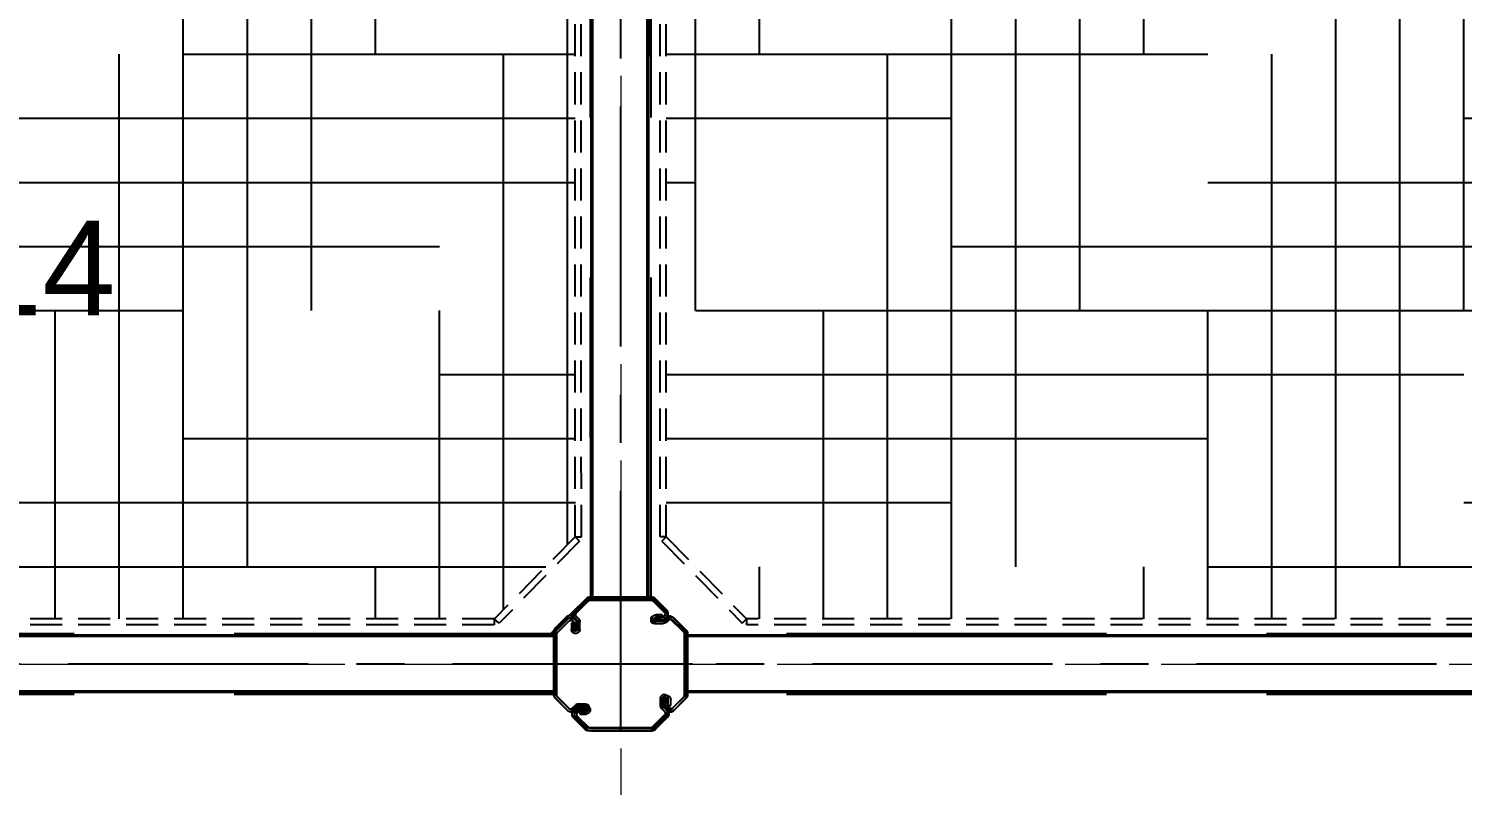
# Model space of a CAD drawing. Header units: millimetres. Extents: x 3220 to 226993, y 817 to 176024.
# Drawn here: x 27126 to 29969, y 85419 to 86919 of the extents above; entities that cross this region are included whole.
import ezdxf

# ---------------------------------------------------------------- set-up
doc = ezdxf.new("R2010")
doc.units = ezdxf.units.MM
for name, pattern in [('AXES', [50.8, 31.75, -6.35, 6.35, -6.35]), ('CENTER', [10.16, 6.35, -1.27, 1.27, -1.27]), ('GEN3', [6.25, 4.75, -1.5]), ('HIDDEN', [9.525, 6.35, -3.175])]:
    doc.linetypes.add(name, pattern=pattern)
doc.layers.add('3', color=6, linetype='GEN3')
doc.layers.add('cellule', color=7, linetype='Continuous')
doc.layers.add('Axe', color=1, linetype='AXES', lineweight=9)
doc.styles.add('ARIAL_BOLD', font='arial.ttf')

# ---------------------------------------------------------------- blocks, each defined once
blk = doc.blocks.new("SYST7ME D'AXE")
at = {"layer": 'Axe', "ltscale": 15}
for p, q in [((3000, 18500), (3000, -6500)), ((-500, 12000), (15500, 12000))]:
    blk.add_line(p, q, dxfattribs=at)
blk = doc.blocks.new('palplanche')
at = {"color": 1, "linetype": 'CENTER', "ltscale": 75}
for p, q in [((-2500, 2632.6), (-2500, -632)), ((499.9, 2632.6), (500, -632)), ((642.3, 2500), (-2632, 2500))]:
    blk.add_line(p, q, dxfattribs=at)
at = {"color": 0, "linetype": 'HIDDEN', "ltscale": 100}
for p, q in [((-2581, 2594.3), (-2581, 2599.1)), ((-2567.6, 2588.3), (-2567.6, 2593.1)), ((418.9, 2594.3), (418.9, 2599.1)), ((432.3, 2588.3), (432.3, 2593.1)), ((-2411.7, 2568.8), (-2406.9, 2568.8)), ((-2405.7, 2582.2), (-2400.9, 2582.2)), ((368.5, 2560), (-2367.4, 2560)), ((588.3, 2568.8), (593.1, 2568.8)), ((594.3, 2582.2), (599.1, 2582.2)), ((-2593.1, 2419), (-2597.9, 2419)), ((-2587.1, 2432.4), (-2591.9, 2432.4)), ((368.5, 2440), (-2367.4, 2440)), ((406.8, 2419), (402, 2419)), ((412.8, 2432.4), (408, 2432.4)), ((-2431.2, 2412.9), (-2431.2, 2408.1)), ((-2417.8, 2406.9), (-2417.8, 2402.1)), ((568.7, 2412.9), (568.7, 2408.1)), ((582.1, 2406.9), (582.1, 2402.1)), ((-2559.4, 2368.6), (-2559.4, -367.4)), ((-2439.4, 2368.6), (-2439.4, -367.4)), ((440.5, 2368.6), (439.1, -367.4)), ((560.5, 2368.6), (559.1, -367.4))]:
    blk.add_line(p, q, dxfattribs=at)
at = {"color": 4, "linetype": 'ByBlock'}
for p, q in [((361.9, 2438.8), (434.9, 2367.4)), ((-2565, 2367.4), (-2502.4, 2367.4)), ((434.9, 2367.4), (497.5, 2367.4))]:
    blk.add_line(p, q, dxfattribs=at)
at = {"color": 0, "linetype": 'HIDDEN', "ltscale": 100}
for points in [[(-2405.7, 2582.2), (-2405.7, 2570.2, -1), (-2412.9, 2570.2), (-2412.9, 2585.2, -0.198912), (-2411.5, 2588.6), (-2407.6, 2592.4, 0.414214), (-2407.6, 2606), (-2431.4, 2629.8, 0.198912), (-2438.2, 2632.6), (-2559.4, 2632.6, 0.198912), (-2566.2, 2629.8), (-2589.1, 2606.9, 0.414214), (-2589.1, 2593.3), (-2587, 2591.2, 0.198912), (-2580.2, 2588.3), (-2567.6, 2588.3)], [(-2400.9, 2582.2), (-2400.9, 2570.2, -1), (-2417.7, 2570.2), (-2417.7, 2585.2, -0.198912), (-2414.8, 2592), (-2411, 2595.8, 0.414214), (-2411, 2602.6), (-2434.8, 2626.4, 0.198912), (-2438.2, 2627.8), (-2559.4, 2627.8, 0.198912), (-2562.8, 2626.4), (-2585.7, 2603.5, 0.414214), (-2585.7, 2596.7), (-2583.6, 2594.6, 0.198912), (-2580.2, 2593.1), (-2567.6, 2593.1)], [(594.3, 2582.2), (594.3, 2570.2, -1), (587.1, 2570.2), (587.1, 2585.2, -0.198912), (588.5, 2588.6), (592.3, 2592.4, 0.414214), (592.3, 2606), (568.5, 2629.8, 0.198912), (561.7, 2632.6), (440.5, 2632.6, 0.198912), (433.7, 2629.8), (410.8, 2606.9, 0.414214), (410.8, 2593.3), (412.9, 2591.2, 0.198912), (419.7, 2588.3), (432.3, 2588.3)], [(599.1, 2582.2), (599.1, 2570.2, -1), (582.3, 2570.2), (582.3, 2585.2, -0.198912), (585.1, 2592), (588.9, 2595.8, 0.414214), (588.9, 2602.6), (565.1, 2626.4, 0.198912), (561.7, 2627.8), (440.5, 2627.8, 0.198912), (437.1, 2626.4), (414.2, 2603.5, 0.414214), (414.2, 2596.7), (416.3, 2594.6, 0.198912), (419.7, 2593.1), (432.3, 2593.1)], [(-2581, 2594.3), (-2569, 2594.3, -1), (-2569, 2587.1), (-2584, 2587.1, -0.198912), (-2587.4, 2588.6), (-2591.2, 2592.4, 0.414214), (-2604.8, 2592.4), (-2628.6, 2568.6, 0.198912), (-2631.4, 2561.8), (-2631.4, 2440.6, 0.198912), (-2628.6, 2433.8), (-2605.7, 2410.9, 0.414214), (-2592.1, 2410.9), (-2590, 2413, 0.198912), (-2587.1, 2419.8), (-2587.1, 2432.4)], [(-2581, 2599.1), (-2569, 2599.1, -1), (-2569, 2582.3), (-2584, 2582.3, -0.198912), (-2590.8, 2585.2), (-2594.6, 2589, 0.414214), (-2601.4, 2589), (-2625.2, 2565.2, 0.198912), (-2626.6, 2561.8), (-2626.6, 2440.6, 0.198912), (-2625.2, 2437.2), (-2602.3, 2414.3, 0.414214), (-2595.5, 2414.3), (-2593.4, 2416.4, 0.198912), (-2591.9, 2419.8), (-2591.9, 2432.4)], [(-2417.8, 2402.1), (-2429.8, 2402.1, -1), (-2429.8, 2418.9), (-2414.8, 2418.9, -0.198912), (-2408, 2416), (-2404.2, 2412.2, 0.414214), (-2397.4, 2412.2), (-2373.6, 2436, 0.198912), (-2372.2, 2439.4), (-2372.2, 2560.6, 0.198912), (-2373.6, 2564), (-2396.5, 2586.9, 0.414214), (-2403.3, 2586.9), (-2405.5, 2584.8, 0.198912), (-2406.9, 2581.4), (-2406.9, 2568.8)], [(-2417.8, 2406.9), (-2429.8, 2406.9, -1), (-2429.8, 2414.1), (-2414.8, 2414.1, -0.198912), (-2411.4, 2412.7), (-2407.6, 2408.8, 0.414214), (-2394, 2408.8), (-2370.2, 2432.6, 0.198912), (-2367.4, 2439.4), (-2367.4, 2560.6, 0.198912), (-2370.2, 2567.4), (-2393.1, 2590.3, 0.414214), (-2406.7, 2590.3), (-2408.8, 2588.2, 0.198912), (-2411.7, 2581.4), (-2411.7, 2568.8)], [(418.9, 2594.3), (430.9, 2594.3, -1), (430.9, 2587.1), (415.9, 2587.1, -0.198912), (412.5, 2588.6), (408.7, 2592.4, 0.414214), (395.1, 2592.4), (371.3, 2568.6, 0.198912), (368.5, 2561.8), (368.5, 2440.6, 0.198912), (371.3, 2433.8), (394.3, 2410.9, 0.414214), (407.8, 2410.9), (410, 2413, 0.198912), (412.8, 2419.8), (412.8, 2432.4)], [(418.9, 2599.1), (430.9, 2599.1, -1), (430.9, 2582.3), (415.9, 2582.3, -0.198912), (409.1, 2585.2), (405.3, 2589, 0.414214), (398.5, 2589), (374.7, 2565.2, 0.198912), (373.3, 2561.8), (373.3, 2440.6, 0.198912), (374.7, 2437.2), (397.7, 2414.3, 0.414214), (404.4, 2414.3), (406.6, 2416.4, 0.198912), (408, 2419.8), (408, 2432.4)], [(582.1, 2402.1), (570.1, 2402.1, -1), (570.1, 2418.9), (585.1, 2418.9, -0.198912), (591.9, 2416), (595.8, 2412.2, 0.414214), (602.5, 2412.2), (626.3, 2436, 0.198912), (627.7, 2439.4), (627.7, 2560.6, 0.198912), (626.3, 2564), (603.4, 2586.9, 0.414214), (596.6, 2586.9), (594.5, 2584.8, 0.198912), (593.1, 2581.4), (593.1, 2568.8)], [(582.1, 2406.9), (570.1, 2406.9, -1), (570.1, 2414.1), (585.1, 2414.1, -0.198912), (588.5, 2412.7), (592.4, 2408.8, 0.414214), (605.9, 2408.8), (629.7, 2432.6, 0.198912), (632.5, 2439.4), (632.5, 2560.6, 0.198912), (629.7, 2567.4), (606.8, 2590.3, 0.414214), (593.2, 2590.3), (591.1, 2588.2, 0.198912), (588.3, 2581.4), (588.3, 2568.8)], [(-2597.9, 2419), (-2597.9, 2431, -1), (-2581.1, 2431), (-2581.1, 2416, -0.198912), (-2584, 2409.2), (-2587.8, 2405.4, 0.414214), (-2587.8, 2398.6), (-2564, 2374.8, 0.198912), (-2560.6, 2373.4), (-2439.4, 2373.4, 0.198912), (-2436, 2374.8), (-2413.1, 2397.7, 0.414214), (-2413.1, 2404.5), (-2415.2, 2406.7, 0.198912), (-2418.6, 2408.1), (-2431.2, 2408.1)], [(-2593.1, 2419), (-2593.1, 2431, -1), (-2585.9, 2431), (-2585.9, 2416, -0.198912), (-2587.4, 2412.6), (-2591.2, 2408.8, 0.414214), (-2591.2, 2395.2), (-2567.4, 2371.4, 0.198912), (-2560.6, 2368.6), (-2439.4, 2368.6, 0.198912), (-2432.6, 2371.4), (-2409.7, 2394.3, 0.414214), (-2409.7, 2407.9), (-2411.8, 2410, 0.198912), (-2418.6, 2412.9), (-2431.2, 2412.9)], [(402, 2419), (402, 2431, -1), (418.8, 2431), (418.8, 2416, -0.198912), (416, 2409.2), (412.1, 2405.4, 0.414214), (412.1, 2398.6), (435.9, 2374.8, 0.198912), (439.3, 2373.4), (560.5, 2373.4, 0.198912), (563.9, 2374.8), (586.9, 2397.7, 0.414214), (586.9, 2404.5), (584.7, 2406.7, 0.198912), (581.3, 2408.1), (568.7, 2408.1)], [(406.8, 2419), (406.8, 2431, -1), (414, 2431), (414, 2416, -0.198912), (412.6, 2412.6), (408.7, 2408.8, 0.414214), (408.7, 2395.2), (432.5, 2371.4, 0.198912), (439.3, 2368.6), (560.5, 2368.6, 0.198912), (567.3, 2371.4), (590.3, 2394.3, 0.414214), (590.3, 2407.9), (588.1, 2410, 0.198912), (581.3, 2412.9), (568.7, 2412.9)]]:
    blk.add_lwpolyline(points, format="xyb", dxfattribs=at)
at = {"layer": '3', "linetype": 'HIDDEN', "ltscale": 10}
for p, q in [((-2418.5, 2256), (-2259.3, 2418.5)), ((-2259.3, 2418.5), (-2250.7, 2410.1)), ((249.2, 2422), (-2250.8, 2422)), ((-2250.7, 2410.1), (-2250.7, 2422)), ((249.2, 2410.1), (249.2, 2422)), ((259.1, 2418.5), (249.2, 2410.1)), ((418.4, 2256), (259.1, 2418.5)), ((-2410, 2247.5), (-2250.8, 2410)), ((249.2, 2410.1), (-2250.8, 2410)), ((409.9, 2247.5), (249.3, 2410)), ((-2422, 2247.5), (-2422, -247.5)), ((-2410, 2247.5), (-2422, 2247.5)), ((-2418.5, 2256), (-2410, 2247.5)), ((-2410, 2247.5), (-2410, -247.5)), ((409.9, 2247.5), (408.5, -247.5)), ((418.4, 2256), (409.9, 2247.5)), ((409.9, 2247.5), (421.9, 2247.5)), ((421.9, 2247.5), (420.5, -247.5))]:
    blk.add_line(p, q, dxfattribs=at)
at = {"layer": 'cellule', "color": 3}
for p, q in [((366.5, 2556.4), (-2369.5, 2556.4)), ((366.5, 2553.4), (-2369.5, 2553.4)), ((366.5, 2445.4), (-2369.5, 2445.4)), ((366.5, 2442.4), (-2369.5, 2442.4)), ((-2558.5, 2367.4), (-2558.5, -368)), ((-2555.5, 2367.4), (-2555.5, -368)), ((-2447.5, 2367.4), (-2447.5, -368)), ((-2444.5, 2367.4), (-2444.5, -368)), ((441.5, 2367.4), (441.5, -368)), ((444.5, 2367.4), (444.5, -368)), ((552.5, 2367.4), (552.5, -368)), ((555.5, 2367.4), (555.5, -368))]:
    blk.add_line(p, q, dxfattribs=at)
for points in [[(-2409.3, 2603.3, -0.414214), (-2409.3, 2591.4), (-2415.9, 2584.8, 0.198912), (-2416.9, 2582.3), (-2416.9, 2568.1, 1), (-2410.8, 2568.1), (-2410.8, 2577.7), (-2406, 2577.7), (-2406, 2568.1, -1), (-2421.7, 2568.1), (-2421.7, 2582.3, -0.198912), (-2419.3, 2588.2), (-2412.7, 2594.8, 0.414214), (-2412.7, 2599.9), (-2438.3, 2625.5, 0.198912), (-2440.9, 2626.6), (-2503, 2626.6), (-2565.1, 2626.6, 0.198912), (-2567.7, 2625.5), (-2591, 2602.2, 0.414214), (-2591, 2597.1), (-2584.4, 2590.5, 0.198912), (-2581.9, 2589.4), (-2571.4, 2589.4), (-2571.4, 2584.6), (-2581.9, 2584.6, -0.198912), (-2587.8, 2587.1), (-2594.4, 2593.7, -0.414214), (-2594.4, 2605.6), (-2571.1, 2628.9, -0.198912), (-2565.1, 2631.4), (-2503, 2631.4), (-2440.9, 2631.4, -0.198912), (-2435, 2628.9)], [(590.7, 2603.3, -0.414214), (590.7, 2591.4), (584.2, 2584.8, 0.198912), (583.1, 2582.3), (583.1, 2568.1, 1), (589.2, 2568.1), (589.2, 2577.7), (594, 2577.7), (594, 2568.1, -1), (578.3, 2568.1), (578.3, 2582.3, -0.198912), (580.8, 2588.2), (587.3, 2594.8, 0.414214), (587.3, 2599.9), (561.7, 2625.5, 0.198912), (559.1, 2626.6), (497, 2626.6), (434.9, 2626.6, 0.198912), (432.4, 2625.5), (409, 2602.2, 0.414214), (409, 2597.1), (415.6, 2590.5, 0.198912), (418.1, 2589.4), (428.6, 2589.4), (428.6, 2584.6), (418.1, 2584.6, -0.198912), (412.2, 2587.1), (405.6, 2593.7, -0.414214), (405.6, 2605.6), (429, 2628.9, -0.198912), (434.9, 2631.4), (497, 2631.4), (559.1, 2631.4, -0.198912), (565.1, 2628.9)], [(-2605.4, 2591.6, -0.414214), (-2593.5, 2591.6), (-2586.9, 2585, 0.198912), (-2584.4, 2584), (-2570.3, 2584, 1), (-2570.3, 2590.1), (-2579.9, 2590.1), (-2579.9, 2594.9), (-2570.3, 2594.9, -1), (-2570.3, 2579.2), (-2584.4, 2579.2, -0.198912), (-2590.3, 2581.7), (-2596.9, 2588.2, 0.414214), (-2602, 2588.2), (-2627.7, 2562.6, 0.198912), (-2628.7, 2560), (-2628.7, 2497.9), (-2628.7, 2435.8, 0.198912), (-2627.7, 2433.3), (-2604.3, 2409.9, 0.414214), (-2599.2, 2409.9), (-2592.6, 2416.5, 0.198912), (-2591.6, 2419), (-2591.6, 2429.5), (-2586.8, 2429.5), (-2586.8, 2419, -0.198912), (-2589.2, 2413.1), (-2595.8, 2406.5, -0.414214), (-2607.7, 2406.5), (-2631.1, 2429.9, -0.198912), (-2633.5, 2435.8), (-2633.5, 2497.9), (-2633.5, 2560, -0.198912), (-2631.1, 2566)], [(-2397.6, 2407.2, -0.414214), (-2409.5, 2407.2), (-2416.1, 2413.8, 0.198912), (-2418.7, 2414.8), (-2432.8, 2414.8, 1), (-2432.8, 2408.7), (-2423.2, 2408.7), (-2423.2, 2403.9), (-2432.8, 2403.9, -1), (-2432.8, 2419.6), (-2418.7, 2419.6, -0.198912), (-2412.7, 2417.1), (-2406.1, 2410.6, 0.414214), (-2401, 2410.6), (-2375.4, 2436.2, 0.198912), (-2374.3, 2438.8), (-2374.3, 2500.9), (-2374.3, 2563, 0.198912), (-2375.4, 2565.5), (-2398.7, 2588.9, 0.414214), (-2403.8, 2588.9), (-2410.4, 2582.3, 0.198912), (-2411.5, 2579.8), (-2411.5, 2569.3), (-2416.3, 2569.3), (-2416.3, 2579.8, -0.198912), (-2413.8, 2585.7), (-2407.2, 2592.3, -0.414214), (-2395.3, 2592.3), (-2372, 2568.9, -0.198912), (-2369.5, 2563), (-2369.5, 2500.9), (-2369.5, 2438.8, -0.198912), (-2372, 2432.8)], [(394.6, 2591.6, -0.414214), (406.5, 2591.6), (413.1, 2585, 0.198912), (415.7, 2584), (429.8, 2584, 1), (429.8, 2590.1), (420.2, 2590.1), (420.2, 2594.9), (429.8, 2594.9, -1), (429.8, 2579.2), (415.7, 2579.2, -0.198912), (409.7, 2581.7), (403.1, 2588.2, 0.414214), (398, 2588.2), (372.4, 2562.6, 0.198912), (371.3, 2560), (371.3, 2497.9), (371.3, 2435.8, 0.198912), (372.4, 2433.3), (395.7, 2409.9, 0.414214), (400.8, 2409.9), (407.4, 2416.5, 0.198912), (408.5, 2419), (408.5, 2429.5), (413.3, 2429.5), (413.3, 2419, -0.198912), (410.8, 2413.1), (404.2, 2406.5, -0.414214), (392.3, 2406.5), (369, 2429.9, -0.198912), (366.5, 2435.8), (366.5, 2497.9), (366.5, 2560, -0.198912), (369, 2566)], [(602.4, 2407.2, -0.414214), (590.5, 2407.2), (583.9, 2413.8, 0.198912), (581.4, 2414.8), (567.3, 2414.8, 1), (567.3, 2408.7), (576.9, 2408.7), (576.9, 2403.9), (567.3, 2403.9, -1), (567.3, 2419.6), (581.4, 2419.6, -0.198912), (587.3, 2417.1), (593.9, 2410.6, 0.414214), (599, 2410.6), (624.7, 2436.2, 0.198912), (625.7, 2438.8), (625.7, 2500.9), (625.7, 2563, 0.198912), (624.7, 2565.5), (601.3, 2588.9, 0.414214), (596.2, 2588.9), (589.6, 2582.3, 0.198912), (588.6, 2579.8), (588.6, 2569.3), (583.8, 2569.3), (583.8, 2579.8, -0.198912), (586.2, 2585.7), (592.8, 2592.3, -0.414214), (604.7, 2592.3), (628.1, 2568.9, -0.198912), (630.5, 2563), (630.5, 2500.9), (630.5, 2438.8, -0.198912), (628.1, 2432.8)], [(-2593.7, 2395.5, -0.414214), (-2593.7, 2407.4), (-2587.2, 2414, 0.198912), (-2586.1, 2416.5), (-2586.1, 2430.7, 1), (-2592.2, 2430.7), (-2592.2, 2421.1), (-2597, 2421.1), (-2597, 2430.7, -1), (-2581.3, 2430.7), (-2581.3, 2416.5, -0.198912), (-2583.8, 2410.6), (-2590.3, 2404, 0.414214), (-2590.3, 2398.9), (-2564.7, 2373.3, 0.198912), (-2562.1, 2372.2), (-2500, 2372.2), (-2437.9, 2372.2, 0.198912), (-2435.4, 2373.3), (-2412, 2396.6, 0.414214), (-2412, 2401.7), (-2418.6, 2408.3, 0.198912), (-2421.1, 2409.4), (-2431.6, 2409.4), (-2431.6, 2414.2), (-2421.1, 2414.2, -0.198912), (-2415.2, 2411.7), (-2408.6, 2405.1, -0.414214), (-2408.6, 2393.2), (-2432, 2369.9, -0.198912), (-2437.9, 2367.4), (-2500, 2367.4), (-2562.1, 2367.4, -0.198912), (-2568.1, 2369.9)], [(406.3, 2395.5, -0.414214), (406.3, 2407.4), (412.9, 2414, 0.198912), (413.9, 2416.5), (413.9, 2430.7, 1), (407.8, 2430.7), (407.8, 2421.1), (403, 2421.1), (403, 2430.7, -1), (418.7, 2430.7), (418.7, 2416.5, -0.198912), (416.3, 2410.6), (409.7, 2404, 0.414214), (409.7, 2398.9), (435.3, 2373.3, 0.198912), (437.9, 2372.2), (500, 2372.2), (562.1, 2372.2, 0.198912), (564.7, 2373.3), (588, 2396.6, 0.414214), (588, 2401.7), (581.4, 2408.3, 0.198912), (578.9, 2409.4), (568.4, 2409.4), (568.4, 2414.2), (578.9, 2414.2, -0.198912), (584.8, 2411.7), (591.4, 2405.1, -0.414214), (591.4, 2393.2), (568.1, 2369.9, -0.198912), (562.1, 2367.4), (500, 2367.4), (437.9, 2367.4, -0.198912), (432, 2369.9)]]:
    blk.add_lwpolyline(points, format="xyb", close=True, dxfattribs=at)
blk.add_point((-2374.3, 2563), dxfattribs=at)
at = {"layer": 'cellule'}
blk.add_point((625.7, 2563), dxfattribs=at)
blk = doc.blocks.new('level +22 m')
h = blk.add_hatch()
h.set_pattern_fill('HOUND', color=252, scale=80)
h.paths.add_polyline_path([(14750, -250), (12092.5, -250), (12090, -252.5), (12090, -2747.5), (12249.3, -2910), (14749.3, -2910.1), (14750, -2909.3)])
h.paths.add_polyline_path([(14750, -3090.7), (14749.3, -3089.9), (12249.3, -3090), (12090, -3252.5), (12090, -5747.5), (12190.5, -5850), (12195, -5850), (12195, -5854.6), (12249.3, -5910), (14749.3, -5910.1), (14750, -5909.3)])
h.paths.add_polyline_path([(11908.6, -3252.5), (11749.3, -3089.9), (9249.3, -3090), (9090, -3252.5), (9090, -5747.5), (9190.5, -5850), (9195, -5850), (9195, -5854.6), (9249.3, -5910), (11749.3, -5910.1), (11805, -5853.7), (11805, -5850), (11808.6, -5850), (11910, -5747.5)])
h.paths.add_polyline_path([(11908.6, -252.5), (11906.1, -250), (9092.5, -250), (9090, -252.5), (9090, -2747.5), (9249.3, -2910), (11749.3, -2910.1), (11910, -2747.5)])
h.paths.add_polyline_path([(8908.6, -252.5), (8906.1, -250), (6092.5, -250), (6090, -252.5), (6090, -2747.5), (6249.3, -2910), (8749.3, -2910.1), (8910, -2747.5)])
h.paths.add_polyline_path([(8908.6, -3252.5), (8749.3, -3089.9), (6249.3, -3090), (6090, -3252.5), (6090, -5747.5), (6190.5, -5850), (6195, -5850), (6195, -5854.6), (6249.3, -5910), (8749.3, -5910.1), (8805, -5853.7), (8805, -5850), (8808.6, -5850), (8910, -5747.5)])
h.paths.add_polyline_path([(5908.6, -3252.5), (5749.3, -3089.9), (3249.3, -3090), (3090, -3252.5), (3090, -5747.5), (3249.3, -5910), (5749.3, -5910.1), (5805, -5853.7), (5805, -5850), (5808.6, -5850), (5910, -5747.5)])
h.paths.add_polyline_path([(5908.6, -252.5), (5906.1, -250), (3092.5, -250), (3090, -252.5), (3090, -2747.5), (3249.3, -2910), (5749.3, -2910.1), (5910, -2747.5)])
h.paths.add_polyline_path([(2908.6, -252.5), (2906.1, -250), (250, -250), (250, -2910), (2749.3, -2910.1), (2910, -2747.5)])
h.paths.add_polyline_path([(2908.6, -3252.5), (2749.3, -3089.9), (250, -3090), (250, -5910), (2749.3, -5910.1), (2910, -5747.5)])
blk.add_blockref("SYST7ME D'AXE", (0, -18000))
at = {"xscale": -1, "rotation": 180}
for p in [(2500, -3500), (5500, -3500)]:
    blk.add_blockref('palplanche', p, dxfattribs=at)

msp = doc.modelspace()

# ---------------------------------------------------------------- block references
at = {"color": 2}
msp.add_blockref('level +22 m', (25300, 91659.2), dxfattribs=at)

# ---------------------------------------------------------------- texts
at = {"color": 30, "insert": (27057.8, 86443.1), "char_height": 187.5, "attachment_point": 5, "style": 'ARIAL_BOLD'}
msp.add_mtext('C14', dxfattribs=at)

doc.saveas('drawing.dxf')
